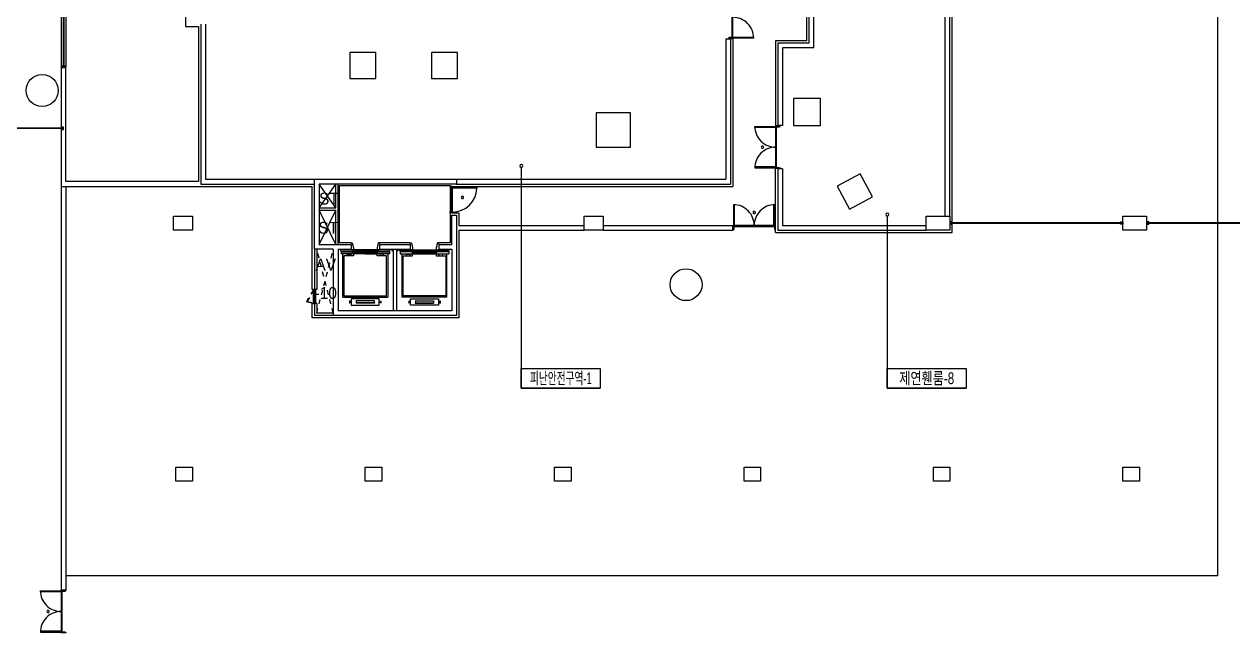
# Model space of a CAD drawing. Header units: millimetres. Extents: x -7718 to 421089, y 87466 to 341395.
# Drawn here: x 157143 to 208203, y 185309 to 211009 of the extents above; entities that cross this region are included whole.
import ezdxf
from ezdxf.enums import TextEntityAlignment as Align

# ---------------------------------------------------------------- set-up
doc = ezdxf.new("R2010")
doc.units = ezdxf.units.MM
doc.header["$LTSCALE"] = 200
doc.header["$MEASUREMENT"] = 0
doc.linetypes.add('HIDDEN', pattern=[2, 1, -1])
for name, color, linetype in [('e-plan', 9, 'CONTINUOUS'), ('e-room-box', 7, 'CONTINUOUS'), ('e-text', 6, 'CONTINUOUS')]:
    doc.layers.add(name, color=color, linetype=linetype)
doc.styles.add('kiahn', font='HY울릉도L.TTF')
doc.styles.add('돋움', font='Dotum.ttf')

msp = doc.modelspace()

# ---------------------------------------------------------------- linework, layer by layer
at = {"layer": 'e-plan'}
for p, q in [((158703, 216584), (158703, 209209)), ((158793, 216534), (158793, 209209)), ((158813, 216534), (158813, 209209)), ((158903, 216584), (158903, 209209)), ((196353, 202209), (196353, 215309)), ((207553, 215255), (207553, 187709)), ((163953, 212559), (163953, 210909)), ((196253, 202909), (196253, 212909)), ((187043, 212154), (187043, 210444)), ((187083, 210424), (187083, 212174)), ((190203, 210309), (190203, 211869)), ((190303, 210209), (190303, 211859)), ((190503, 210009), (190503, 211659)), ((196053, 202909), (196053, 211659)), ((163953, 210909), (164503, 210909)), ((164503, 210909), (164503, 204359)), ((164603, 211009), (164603, 204259)), ((164803, 211009), (164803, 204459)), ((186783, 210389), (186783, 204459)), ((186783, 210389), (186983, 210389)), ((186923, 210424), (186883, 210424)), ((186883, 210424), (186883, 210399)), ((186883, 210399), (187083, 210399)), ((186923, 210444), (186923, 210424)), ((187043, 210444), (186923, 210444)), ((186983, 210389), (186983, 204259)), ((187043, 210424), (187043, 210444)), ((187083, 210424), (187043, 210424)), ((187083, 210424), (187083, 210464)), ((187083, 210464), (187958, 210464)), ((187083, 210399), (187083, 210424)), ((187958, 210424), (187083, 210424)), ((187083, 210399), (187083, 204159)), ((187958, 210464), (187958, 210424)), ((190203, 210309), (188883, 210309)), ((188883, 210309), (188883, 206714)), ((188983, 210209), (188983, 206724)), ((190303, 210209), (188983, 210209)), ((189183, 210009), (189183, 206724)), ((190503, 210009), (189183, 210009)), ((158903, 209209), (158703, 209209)), ((158703, 209209), (158703, 204159)), ((158753, 209159), (158753, 209259)), ((158753, 209259), (158788, 209259)), ((158788, 209159), (158753, 209159)), ((158788, 209259), (158788, 209209)), ((158788, 209209), (158818, 209209)), ((158818, 209159), (158788, 209159)), ((158818, 209209), (158818, 209259)), ((158818, 209259), (158853, 209259)), ((158853, 209159), (158818, 209159)), ((158853, 209259), (158853, 209159)), ((158903, 204359), (158903, 209209)), ((190788, 207874), (189638, 207874)), ((189638, 207874), (189638, 206724)), ((190788, 206724), (190788, 207874)), ((158753, 206619), (152953, 206619)), ((158753, 206599), (152953, 206599)), ((158803, 206659), (158703, 206659)), ((158703, 206659), (158703, 206624)), ((158703, 206624), (158753, 206624)), ((158753, 206594), (158703, 206594)), ((158703, 206594), (158703, 206559)), ((158703, 206559), (158803, 206559)), ((158753, 206624), (158753, 206594)), ((158803, 206624), (158803, 206659)), ((158803, 206594), (158803, 206624)), ((158803, 206559), (158803, 206594)), ((188008, 206689), (188883, 206689)), ((188008, 206649), (188008, 206689)), ((188883, 206649), (188008, 206649)), ((189083, 206714), (188883, 206714)), ((188883, 206714), (188883, 206689)), ((188883, 206689), (188883, 204939)), ((188883, 206689), (188923, 206689)), ((188883, 206689), (188883, 206649)), ((188923, 206689), (188923, 206669)), ((188923, 204959), (188923, 206669)), ((188923, 206669), (189043, 206669)), ((189183, 206724), (188983, 206724)), ((189043, 206669), (189043, 206689)), ((189043, 206689), (189083, 206689)), ((189083, 206689), (189083, 206714)), ((189638, 206724), (190788, 206724)), ((188883, 204979), (188008, 204979)), ((188008, 204979), (188008, 204939)), ((188008, 204939), (188883, 204939)), ((188883, 204939), (188883, 204979)), ((188883, 204914), (188883, 204939)), ((188883, 204939), (188923, 204939)), ((188883, 202209), (188883, 204914)), ((189083, 204914), (188883, 204914)), ((188923, 204939), (188923, 204959)), ((188923, 204959), (189043, 204959)), ((188983, 204904), (188983, 204449)), ((189183, 204904), (188983, 204904)), ((188983, 204904), (188983, 204259)), ((188983, 204904), (188983, 202309)), ((189043, 204959), (189043, 204939)), ((189043, 204939), (189083, 204939)), ((189083, 204939), (189083, 204914)), ((189183, 204904), (189183, 204449)), ((189183, 204904), (189183, 202509)), ((164503, 204359), (158903, 204359)), ((164603, 204259), (169403, 204259)), ((164803, 204459), (169403, 204459)), ((169403, 201509), (169403, 204459)), ((169403, 204459), (175403, 204459)), ((175403, 204259), (169603, 204259)), ((169603, 204259), (169603, 201709)), ((170303, 203259), (169603, 204259)), ((169603, 203259), (170303, 204259)), ((170303, 203259), (170303, 204259)), ((170403, 201709), (170403, 204259)), ((175403, 204459), (186783, 204459)), ((175403, 204459), (175403, 204259)), ((175403, 204259), (186983, 204259)), ((158703, 204159), (158703, 187109)), ((158703, 204159), (169303, 204159)), ((158703, 204159), (158903, 204159)), ((158903, 204159), (158903, 187109)), ((169303, 199809), (169303, 204159)), ((170463, 201769), (170463, 204199)), ((170463, 204199), (175143, 204199)), ((175143, 204199), (175143, 201769)), ((175223, 204149), (175143, 204149)), ((175143, 204149), (175143, 204104)), ((175143, 204104), (175183, 204104)), ((175183, 204104), (175183, 204124)), ((175183, 204124), (175223, 204124)), ((175183, 204104), (175183, 203094)), ((175223, 204159), (187083, 204159)), ((175223, 204149), (175223, 204159)), ((175223, 204124), (175223, 204149)), ((175223, 204124), (175223, 203074)), ((175223, 204084), (175223, 204124)), ((175223, 204124), (176272, 204123)), ((176272, 204083), (175223, 204084)), ((176272, 204123), (176272, 204083)), ((169603, 203259), (170303, 203259)), ((187108, 203384), (187108, 202509)), ((187148, 203384), (187108, 203384)), ((187148, 202509), (187148, 203384)), ((188818, 202509), (188818, 203384)), ((188818, 203384), (188858, 203384)), ((188858, 203384), (188858, 202509)), ((169603, 203159), (170303, 203159)), ((170303, 201709), (169603, 203159)), ((169603, 201709), (170303, 203159)), ((170303, 201709), (170303, 203159)), ((175143, 203049), (175143, 203094)), ((175143, 203094), (175183, 203094)), ((175223, 203049), (175143, 203049)), ((175183, 203094), (175183, 203074)), ((175183, 203074), (175223, 203074)), ((175203, 201709), (175203, 202949)), ((175203, 202949), (175403, 202949)), ((175223, 203074), (175223, 203049)), ((175223, 203049), (175503, 203049)), ((175403, 202949), (175403, 198709)), ((175503, 203049), (175503, 202509)), ((175503, 202509), (180803, 202509)), ((175503, 202309), (175503, 198609)), ((175503, 202309), (180803, 202309)), ((181603, 202509), (187083, 202509)), ((181603, 202309), (187083, 202309)), ((187083, 202309), (187083, 202509)), ((187083, 202509), (187108, 202509)), ((187108, 202309), (187083, 202309)), ((188858, 202509), (187108, 202509)), ((187108, 202509), (187108, 202469)), ((187108, 202509), (187148, 202509)), ((187108, 202469), (187128, 202469)), ((187128, 202349), (187108, 202349)), ((187108, 202349), (187108, 202309)), ((187128, 202469), (188838, 202469)), ((187128, 202469), (187128, 202349)), ((188858, 202509), (188818, 202509)), ((188858, 202469), (188838, 202469)), ((188838, 202469), (188838, 202349)), ((188838, 202349), (188858, 202349)), ((188883, 202509), (188858, 202509)), ((188858, 202509), (188858, 202469)), ((188858, 202349), (188858, 202309)), ((188858, 202309), (188883, 202309)), ((188883, 202309), (188883, 202509)), ((188883, 202209), (196353, 202209)), ((188983, 202309), (195253, 202309)), ((189183, 202509), (195253, 202509)), ((196353, 202659), (196253, 202659)), ((196253, 202659), (196253, 202624)), ((196253, 202624), (196253, 202594)), ((196253, 202594), (196253, 202559)), ((196253, 202559), (196353, 202559)), ((196253, 202309), (196253, 202309)), ((196303, 202594), (196303, 202624)), ((196303, 202624), (196353, 202624)), ((203503, 202619), (196303, 202619)), ((203503, 202599), (196303, 202599)), ((196353, 202594), (196303, 202594)), ((196353, 202624), (196353, 202659)), ((196353, 202559), (196353, 202594)), ((203453, 202624), (203453, 202659)), ((203453, 202659), (203553, 202659)), ((203503, 202624), (203453, 202624)), ((203453, 202559), (203453, 202594)), ((203453, 202594), (203503, 202594)), ((203553, 202559), (203453, 202559)), ((203503, 202594), (203503, 202624)), ((203553, 202659), (203553, 202624)), ((203553, 202624), (203553, 202594)), ((203553, 202594), (203553, 202559)), ((204653, 202659), (204553, 202659)), ((204553, 202659), (204553, 202624)), ((204553, 202624), (204553, 202594)), ((204553, 202594), (204553, 202559)), ((204553, 202559), (204653, 202559)), ((204603, 202594), (204603, 202624)), ((204603, 202624), (204653, 202624)), ((211303, 202619), (204603, 202619)), ((211303, 202599), (204603, 202599)), ((204653, 202594), (204603, 202594)), ((204653, 202624), (204653, 202659)), ((204653, 202559), (204653, 202594)), ((169603, 201709), (170953, 201709)), ((170953, 201769), (170463, 201769)), ((170953, 201769), (170953, 201744)), ((170953, 201744), (170973, 201744)), ((170953, 201709), (170953, 201509)), ((170953, 201709), (170953, 201509)), ((170973, 201744), (170973, 201769)), ((170973, 201769), (171003, 201769)), ((171003, 201769), (171053, 201559)), ((172103, 201769), (172053, 201559)), ((172133, 201769), (172103, 201769)), ((172133, 201744), (172133, 201769)), ((172153, 201744), (172133, 201744)), ((172153, 201769), (172153, 201744)), ((173453, 201769), (172153, 201769)), ((172153, 201709), (173453, 201709)), ((172153, 201709), (172153, 201509)), ((173453, 201769), (173453, 201744)), ((173453, 201744), (173473, 201744)), ((173453, 201709), (173453, 201509)), ((173473, 201744), (173473, 201769)), ((173473, 201769), (173503, 201769)), ((173503, 201769), (173553, 201559)), ((174603, 201769), (174553, 201559)), ((174633, 201769), (174603, 201769)), ((174633, 201744), (174633, 201769)), ((174653, 201744), (174633, 201744)), ((174653, 201769), (174653, 201744)), ((175143, 201769), (174653, 201769)), ((174653, 201709), (175203, 201709)), ((174653, 201709), (174653, 201509)), ((169403, 201509), (169403, 199809)), ((170203, 201509), (169403, 201509)), ((169503, 201509), (169503, 199809)), ((170203, 201509), (169653, 201509)), ((170203, 201509), (170203, 198709)), ((170403, 201509), (170953, 201509)), ((170403, 201509), (170403, 198909)), ((172593, 201479), (170513, 201479)), ((170513, 201424), (170513, 201479)), ((170513, 201424), (172593, 201424)), ((170528, 201394), (172578, 201394)), ((170528, 201394), (170528, 201312)), ((172578, 201312), (170528, 201312)), ((170603, 199488), (170603, 201312)), ((170748, 201232), (170653, 201232)), ((170653, 201232), (170653, 199532)), ((171053, 201232), (170748, 201232)), ((170791, 201232), (170791, 201299)), ((170791, 201299), (170941, 201299)), ((170941, 201299), (170941, 201232)), ((170973, 201499), (170953, 201499)), ((170953, 201499), (170953, 201479)), ((170973, 201479), (170973, 201499)), ((171053, 201479), (170973, 201479)), ((171033, 201469), (171552, 201469)), ((171033, 201437), (171033, 201469)), ((171552, 201437), (171033, 201437)), ((171033, 201349), (171552, 201349)), ((171033, 201317), (171033, 201349)), ((171552, 201317), (171033, 201317)), ((171053, 201559), (171053, 201479)), ((171053, 201312), (171053, 201232)), ((171552, 201469), (171552, 201437)), ((171552, 201349), (171552, 201317)), ((172073, 201469), (171554, 201469)), ((171554, 201469), (171554, 201437)), ((171554, 201437), (172073, 201437)), ((172073, 201349), (171554, 201349)), ((171554, 201349), (171554, 201317)), ((171554, 201317), (172073, 201317)), ((172053, 201559), (172053, 201479)), ((172053, 201479), (172133, 201479)), ((172053, 201232), (172053, 201312)), ((172411, 201232), (172053, 201232)), ((172073, 201437), (172073, 201469)), ((172073, 201317), (172073, 201349)), ((172133, 201479), (172133, 201499)), ((172133, 201499), (172153, 201499)), ((172153, 201509), (173453, 201509)), ((172153, 201499), (172153, 201479)), ((172316, 201299), (172166, 201299)), ((172166, 201299), (172166, 201232)), ((172316, 201232), (172316, 201299)), ((172453, 201232), (172411, 201232)), ((172453, 199532), (172453, 201232)), ((172503, 201312), (172503, 199488)), ((172578, 201394), (172578, 201312)), ((172593, 201424), (172593, 201479)), ((172678, 201509), (172678, 201434)), ((172728, 201434), (172678, 201434)), ((172728, 201509), (172728, 198909)), ((172878, 201509), (172878, 198909)), ((172928, 201434), (172878, 201434)), ((172928, 201509), (172928, 201434)), ((173013, 201479), (175093, 201479)), ((173013, 201424), (173013, 201479)), ((175093, 201424), (173013, 201424)), ((175078, 201394), (173028, 201394)), ((173028, 201394), (173028, 201312)), ((173028, 201312), (175078, 201312)), ((173103, 201312), (173103, 199488)), ((173153, 199532), (173153, 201232)), ((173153, 201232), (173195, 201232)), ((173195, 201232), (173553, 201232)), ((173291, 201232), (173291, 201299)), ((173291, 201299), (173441, 201299)), ((173441, 201299), (173441, 201232)), ((173473, 201499), (173453, 201499)), ((173453, 201499), (173453, 201479)), ((173473, 201479), (173473, 201499)), ((173553, 201479), (173473, 201479)), ((173533, 201469), (174052, 201469)), ((173533, 201437), (173533, 201469)), ((174052, 201437), (173533, 201437)), ((173533, 201349), (174052, 201349)), ((173533, 201317), (173533, 201349)), ((174052, 201317), (173533, 201317)), ((173553, 201559), (173553, 201479)), ((173553, 201232), (173553, 201312)), ((174052, 201469), (174052, 201437)), ((174052, 201349), (174052, 201317)), ((174573, 201469), (174054, 201469)), ((174054, 201469), (174054, 201437)), ((174054, 201437), (174573, 201437)), ((174573, 201349), (174054, 201349)), ((174054, 201349), (174054, 201317)), ((174054, 201317), (174573, 201317)), ((174553, 201559), (174553, 201479)), ((174553, 201479), (174633, 201479)), ((174553, 201312), (174553, 201232)), ((174553, 201232), (174858, 201232)), ((174573, 201437), (174573, 201469)), ((174573, 201317), (174573, 201349)), ((174633, 201479), (174633, 201499)), ((174633, 201499), (174653, 201499)), ((174653, 201509), (175203, 201509)), ((174653, 201499), (174653, 201479)), ((174816, 201299), (174666, 201299)), ((174666, 201299), (174666, 201232)), ((174816, 201232), (174816, 201299)), ((174858, 201232), (174953, 201232)), ((174953, 201232), (174953, 199532)), ((175003, 199488), (175003, 201312)), ((175078, 201394), (175078, 201312)), ((175093, 201424), (175093, 201479)), ((175093, 201424), (175093, 201479)), ((175203, 201509), (175203, 198909)), ((169403, 199809), (169303, 199809)), ((169353, 199809), (169453, 199809)), ((169353, 199774), (169353, 199809)), ((169353, 199774), (169353, 199244)), ((169403, 199774), (169353, 199774)), ((169503, 199809), (169403, 199809)), ((169403, 199759), (169403, 199774)), ((169403, 199759), (169403, 199259)), ((169453, 199759), (169403, 199759)), ((169453, 199809), (169453, 199774)), ((169453, 199774), (169453, 199759)), ((169453, 199759), (169453, 199259)), ((169303, 198609), (169303, 199209)), ((169403, 199209), (169303, 199209)), ((169403, 199244), (169353, 199244)), ((169353, 199244), (169353, 199209)), ((169353, 199209), (169453, 199209)), ((169453, 199259), (169403, 199259)), ((169403, 199259), (169403, 199244)), ((169403, 199209), (169403, 198709)), ((169503, 199209), (169403, 199209)), ((169453, 199244), (169453, 199259)), ((169453, 199209), (169453, 199244)), ((169503, 199209), (169503, 198809)), ((170603, 199488), (172503, 199488)), ((170653, 199532), (172453, 199532)), ((170891, 199322), (170891, 199233)), ((170897, 199322), (170891, 199322)), ((170897, 199233), (170891, 199233)), ((170899, 199320), (170902, 199286)), ((170902, 199270), (170899, 199235)), ((170902, 199286), (170905, 199282)), ((170902, 199270), (170905, 199273)), ((170918, 199282), (170905, 199282)), ((170918, 199273), (170905, 199273)), ((170921, 199286), (170918, 199282)), ((170921, 199270), (170918, 199273)), ((170952, 199286), (170921, 199286)), ((170952, 199270), (170921, 199270)), ((170953, 199285), (170952, 199286)), ((170953, 199271), (170952, 199270)), ((170953, 199285), (170953, 199271)), ((172143, 199408), (170963, 199408)), ((170963, 199408), (170963, 199148)), ((170963, 199148), (172143, 199148)), ((171941, 199328), (171165, 199328)), ((171165, 199328), (171165, 199320)), ((171941, 199320), (171165, 199320)), ((171941, 199236), (171165, 199236)), ((171165, 199236), (171165, 199228)), ((171941, 199228), (171165, 199228)), ((171173, 199320), (171173, 199236)), ((171933, 199320), (171933, 199236)), ((171941, 199328), (171941, 199320)), ((171941, 199236), (171941, 199228)), ((172143, 199148), (172143, 199408)), ((172153, 199285), (172154, 199286)), ((172153, 199285), (172153, 199271)), ((172153, 199271), (172154, 199270)), ((172154, 199286), (172185, 199286)), ((172154, 199270), (172185, 199270)), ((172185, 199286), (172188, 199282)), ((172185, 199270), (172188, 199273)), ((172188, 199282), (172201, 199282)), ((172188, 199273), (172201, 199273)), ((172204, 199286), (172201, 199282)), ((172204, 199270), (172201, 199273)), ((172207, 199320), (172204, 199286)), ((172204, 199270), (172207, 199235)), ((172209, 199322), (172215, 199322)), ((172209, 199233), (172215, 199233)), ((172215, 199322), (172215, 199233)), ((175003, 199488), (173103, 199488)), ((174953, 199532), (173153, 199532)), ((173391, 199322), (173391, 199233)), ((173397, 199322), (173391, 199322)), ((173397, 199233), (173391, 199233)), ((173399, 199320), (173402, 199286)), ((173402, 199270), (173399, 199235)), ((173402, 199286), (173405, 199282)), ((173402, 199270), (173405, 199273)), ((173418, 199282), (173405, 199282)), ((173418, 199273), (173405, 199273)), ((173421, 199286), (173418, 199282)), ((173421, 199270), (173418, 199273)), ((173452, 199286), (173421, 199286)), ((173452, 199270), (173421, 199270)), ((173453, 199285), (173452, 199286)), ((173453, 199271), (173452, 199270)), ((173453, 199285), (173453, 199271)), ((173463, 199408), (174643, 199408)), ((173463, 199148), (173463, 199408)), ((174643, 199148), (173463, 199148)), ((173665, 199328), (174441, 199328)), ((173665, 199328), (173665, 199320)), ((173665, 199320), (174441, 199320)), ((173665, 199236), (174441, 199236)), ((173665, 199236), (173665, 199228)), ((173665, 199228), (174441, 199228)), ((173673, 199320), (173673, 199236)), ((174433, 199320), (174433, 199236)), ((174441, 199328), (174441, 199320)), ((174441, 199236), (174441, 199228)), ((174643, 199408), (174643, 199148)), ((174653, 199285), (174654, 199286)), ((174653, 199285), (174653, 199271)), ((174653, 199271), (174654, 199270)), ((174654, 199286), (174685, 199286)), ((174654, 199270), (174685, 199270)), ((174685, 199286), (174688, 199282)), ((174685, 199270), (174688, 199273)), ((174688, 199282), (174701, 199282)), ((174688, 199273), (174701, 199273)), ((174704, 199286), (174701, 199282)), ((174704, 199270), (174701, 199273)), ((174707, 199320), (174704, 199286)), ((174704, 199270), (174707, 199235)), ((174709, 199322), (174715, 199322)), ((174709, 199233), (174715, 199233)), ((174715, 199322), (174715, 199233)), ((170203, 198709), (169403, 198709)), ((170203, 198809), (169503, 198809)), ((175403, 198709), (170203, 198709)), ((175203, 198909), (170403, 198909)), ((175503, 198609), (169303, 198609)), ((207553, 187709), (158903, 187709)), ((157828, 187084), (158703, 187084)), ((157828, 187044), (157828, 187084)), ((158703, 187044), (157828, 187044)), ((158903, 187109), (158703, 187109)), ((158903, 187109), (158703, 187109)), ((158703, 187109), (158703, 187084)), ((158703, 187084), (158703, 185334)), ((158703, 187084), (158743, 187084)), ((158703, 187084), (158703, 187044)), ((158743, 187084), (158743, 187064)), ((158743, 185354), (158743, 187064)), ((158743, 187064), (158863, 187064)), ((158863, 187064), (158863, 187084)), ((158863, 187084), (158903, 187084)), ((158903, 187084), (158903, 187109)), ((158703, 185374), (157828, 185374)), ((157828, 185374), (157828, 185334)), ((158703, 185334), (158703, 185374)), ((158743, 185334), (158743, 185354)), ((158743, 185354), (158863, 185354)), ((158863, 185354), (158863, 185334)), ((157828, 185334), (158703, 185334)), ((158703, 185309), (158703, 185334)), ((158703, 185334), (158743, 185334)), ((158903, 185309), (158703, 185309)), ((158863, 185334), (158903, 185334)), ((158903, 185334), (158903, 185309))]:
    msp.add_line(p, q, dxfattribs=at)
at = {"layer": 'e-plan', "ltscale": 0.5}
for p, q in [((172003, 209809), (170903, 209809)), ((170903, 209809), (170903, 208709)), ((172003, 208709), (172003, 209809)), ((175453, 209809), (174353, 209809)), ((174353, 209809), (174353, 208709)), ((175453, 208709), (175453, 209809)), ((170903, 208709), (172003, 208709)), ((174353, 208709), (175453, 208709)), ((182753, 207259), (181303, 207259)), ((181303, 207259), (181303, 205809)), ((182753, 205809), (182753, 207259)), ((181303, 205809), (182753, 205809)), ((192457, 204692), (191486, 204175)), ((192974, 203720), (192457, 204692)), ((191486, 204175), (192002, 203204)), ((192002, 203204), (192974, 203720)), ((163453, 202909), (164253, 202909)), ((163453, 202309), (163453, 202909)), ((164253, 202909), (164253, 202309)), ((180803, 202909), (181603, 202909)), ((180803, 202309), (180803, 202909)), ((181603, 202909), (181603, 202309)), ((195253, 202909), (196253, 202909)), ((195253, 202309), (195253, 202909)), ((196253, 202909), (196253, 202309)), ((203553, 202909), (204553, 202909)), ((203553, 202309), (203553, 202909)), ((204553, 202909), (204553, 202309)), ((164253, 202309), (163453, 202309)), ((181603, 202309), (180803, 202309)), ((196253, 202309), (195253, 202309)), ((204553, 202309), (203553, 202309)), ((163553, 192309), (164253, 192309)), ((163553, 191709), (163553, 192309)), ((164253, 192309), (164253, 191709)), ((171553, 192309), (172253, 192309)), ((171553, 191709), (171553, 192309)), ((172253, 192309), (172253, 191709)), ((179553, 192309), (180253, 192309)), ((179553, 191709), (179553, 192309)), ((180253, 192309), (180253, 191709)), ((187553, 192309), (188253, 192309)), ((187553, 191709), (187553, 192309)), ((188253, 192309), (188253, 191709)), ((195553, 192309), (196253, 192309)), ((195553, 191709), (195553, 192309)), ((196253, 192309), (196253, 191709)), ((203553, 192309), (204253, 192309)), ((203553, 191709), (203553, 192309)), ((204253, 192309), (204253, 191709)), ((164253, 191709), (163553, 191709)), ((172253, 191709), (171553, 191709)), ((180253, 191709), (179553, 191709)), ((188253, 191709), (187553, 191709)), ((196253, 191709), (195553, 191709)), ((204253, 191709), (203553, 191709))]:
    msp.add_line(p, q, dxfattribs=at)
at = {"layer": 'e-plan', "linetype": 'HIDDEN'}
for p, q in [((170203, 198809), (169503, 201509)), ((169503, 198809), (170203, 201509)), ((169353, 199774), (169067, 199304)), ((169105, 199292), (169390, 199759)), ((169390, 199759), (169353, 199774)), ((169067, 199304), (169105, 199292))]:
    msp.add_line(p, q, dxfattribs=at)
at = {"layer": 'e-plan', "ltscale": 0.5}
for centre in [(157903, 208209), (185103, 200009)]:
    msp.add_circle(centre, 675, dxfattribs=at)
at = {"layer": 'e-plan'}
for centre, radius, start, end in [((187083, 210424), 875, 359.9999, 90.0001), ((188883, 206689), 875, 179.9999, 270.0001), ((188883, 204939), 875, 89.9998, 180), ((188333, 205814), 50, 120, 300), ((188333, 205814), 50, 300, 120), ((175223, 204124), 1050, 270, 357.8063), ((175659, 203695), 50, 120, 300), ((175659, 203695), 50, 300, 120), ((187108, 202509), 875, 359.9998, 90), ((188858, 202509), 875, 89.9999, 180.0001), ((187983, 203059), 50, 30, 210), ((187983, 203059), 50, 210, 30), ((170897, 199320), 2.5, 3.4094, 90), ((170897, 199236), 2.5, 270, 356.5907), ((172209, 199320), 2.5, 90, 176.5907), ((172209, 199236), 2.5, 183.4094, 270), ((173397, 199320), 2.5, 3.4094, 90), ((173397, 199236), 2.5, 270, 356.5907), ((174709, 199320), 2.5, 90, 176.5907), ((174709, 199236), 2.5, 183.4094, 270), ((158703, 187084), 875, 179.9999, 270.0001), ((158703, 185334), 875, 89.9998, 180), ((158153, 186209), 50, 120, 300), ((158153, 186209), 50, 300, 120)]:
    msp.add_arc(centre, radius, start, end, dxfattribs=at)
at = {"layer": 'e-plan', "linetype": 'HIDDEN'}
msp.add_arc((169610, 201223), 1996, 255.3416, 262.5948, dxfattribs=at)
at = {"layer": 'e-room-box'}
for p, q in [((178145, 204960), (178145, 195642)), ((193606, 202908), (193606, 195642)), ((178145, 196475), (181478, 196475)), ((178145, 195642), (178145, 196475)), ((181478, 196475), (181478, 195642)), ((193606, 196475), (196940, 196475)), ((193606, 195642), (193606, 196475)), ((196940, 196475), (196940, 195642)), ((178145, 195642), (181478, 195642)), ((181478, 195642), (178145, 195642)), ((193606, 195642), (196940, 195642)), ((196940, 195642), (193606, 195642))]:
    msp.add_line(p, q, dxfattribs=at)
for centre, start, end in [((178145, 205023), 90, 270), ((178145, 205023), 270, 90), ((193606, 202970), 90, 270), ((193606, 202970), 270, 90)]:
    msp.add_arc(centre, 62.5, start, end, dxfattribs=at)

# ---------------------------------------------------------------- texts
at = {"layer": 'e-plan', "style": 'kiahn'}
for p in [(170434, 203393), (170409, 202162)]:
    msp.add_text('ST', height=500, dxfattribs=at).set_placement(p, align=Align.RIGHT)
for s, p in [('AV', (169883, 200854)), ('-10', (169883, 199659))]:
    msp.add_text(s, height=500, dxfattribs=at).set_placement(p, align=Align.MIDDLE_CENTER)
at = {"layer": 'e-text', "style": '돋움'}
for s, width, p in [('피난안전구역-1', 0.6, (179812, 196059)), ('제연휀룸-8', 0.75, (195273, 196059))]:
    msp.add_text(s, height=500, dxfattribs=dict(at, width=width)).set_placement(p, align=Align.MIDDLE_CENTER)

doc.saveas('drawing.dxf')
